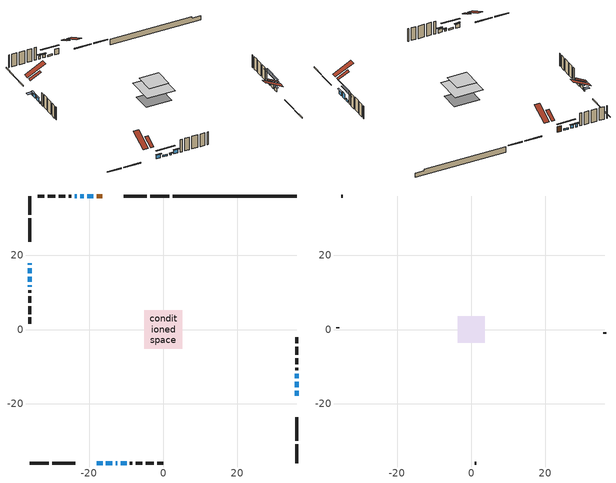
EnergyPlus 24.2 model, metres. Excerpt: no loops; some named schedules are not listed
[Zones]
conditioned space
 floor adiabatic (AdiabaticFloorConstruction): -5.15,-5.15 -5.15,5.15 5.15,5.15 5.15,-5.15 z3.27
 floor foundation (Slab1 construction): -4.8,-3.58 -4.8,3.58 4.8,3.58 4.8,-3.58 z-1.3
 wall outside (RimJoist1 construction): 1.62,36.08 -3.47,36.08 / -36.08,-36.08 -30.99,-36.08 / -36.08,36.08 -36.08,30.99 / 36.08,-36.08 36.08,-30.99 z0.83:1.13
 wall outside (RimJoist2 construction): -4.4,36.08 -10.68,36.08 / -30.06,-36.08 -23.78,-36.08 / -36.08,30.06 -36.08,23.78 / 36.08,-30.06 36.08,-23.78 z0.83:1.13
 wall outside (AdiabaticWallConstruction 1): -16.52,36.08 -17.95,36.08 z0.83:2.86
 wall outside (AdiabaticWallConstruction): 36.08,-17.94 36.08,-16.57 / -36.08,16.61 -36.08,15.23 / -36.08,14.31 -36.08,12.93 / -21.49,36.08 -22.4,36.08 / -23.33,36.08 -23.94,36.08 z0.83:2.05; -17.94,-36.08 -16.42,-36.08 / -11.45,-36.08 -9.92,-36.08 z0.83:2.2; -36.08,17.94 -36.08,17.53 / -18.88,36.08 -20.56,36.08 / -15.49,-36.08 -13.81,-36.08 z0.83:1.44; -36.08,12.01 -36.08,11.49 / -12.89,-36.08 -12.37,-36.08 z0.83:1.34; 36.08,-15.64 36.08,-14.12 z0.83:2.86; 36.08,-13.19 36.08,-11.97 z0.83:1.75
 wall outside (Wall1 construction): -24.87,36.08 -25.53,36.08 / -8.99,-36.08 -8.33,-36.08 / -36.08,10.57 -36.08,9.91 / 36.08,-11.04 36.08,-10.38 z0.83:5.71
 wall outside (Wall2 construction): -26.46,36.08 -28.2,36.08 / -7.4,-36.08 -5.67,-36.08 / -36.08,8.98 -36.08,7.24 / 36.08,-9.45 36.08,-7.71 z0.83:5.71
 wall outside (Wall3 construction): -29.12,36.08 -31.26,36.08 / -4.74,-36.08 -2.61,-36.08 / -36.08,6.31 -36.08,4.18 / 36.08,-6.78 36.08,-4.65 z0.83:5.71
 wall outside (Wall4 construction): -32.18,36.08 -33.86,36.08 / -1.68,-36.08 0,-36.08 / -36.08,3.25 -36.08,1.58 / 36.08,-3.72 36.08,-2.05 z0.83:5.71
 wall foundation (FoundationWall1 construction): 2.55,36.08,-1.3 2.55,36.08,0.83 32.73,36.08,0.83 32.73,36.08,0.22 36.08,36.08,0.22 36.08,36.08,-1.3
 window (WindowConstruction): 36.08,-17.94 36.08,-16.57 z0.83:2.05
 window (WindowConstruction 7): -17.94,-36.08 -16.42,-36.08 z0.83:2.2
 window (WindowConstruction 8): -36.08,17.94 -36.08,17.54 z0.83:1.44
 window (WindowConstruction 9): -36.08,16.61 -36.08,15.24 z0.83:2.05
 window (WindowConstruction 12): -18.88,36.08 -20.56,36.08 z0.83:1.44
 window (WindowConstruction 13): -15.49,-36.08 -13.81,-36.08 z0.83:1.44
 window (WindowConstruction 1): -36.08,14.31 -36.08,12.93 z0.83:2.05
 window (WindowConstruction 10): -36.08,12.01 -36.08,11.5 z0.83:1.34
 window (WindowConstruction 11): -12.88,-36.08 -12.37,-36.08 z0.83:1.34
 window (WindowConstruction 2): 36.08,-15.64 36.08,-14.12 z0.83:2.86
 window (WindowConstruction 3): 36.08,-13.19 36.08,-11.97 z0.83:1.74
 window (WindowConstruction 4): -21.49,36.08 -22.4,36.08 z0.83:2.05
 window (WindowConstruction 5): -23.33,36.08 -23.94,36.08 z0.83:2.05
 window (WindowConstruction 6): -11.44,-36.08 -9.92,-36.08 z0.83:2.2
 door (Door): -16.52,36.08 -17.95,36.08 z0.83:2.86
 ceiling adiabatic (AdiabaticFloorConstruction): 5.15,-5.15 5.15,5.15 -5.15,5.15 -5.15,-5.15 z3.27
 roof outside (Roof2 construction): -15.59,36.08,5.71 -15.59,32,7.75 -14.45,32,7.75 -14.45,36.08,5.71; -18.87,-36.08,5.71 -18.87,-32,7.75 -20.01,-32,7.75 -20.01,-36.08,5.71; -36.08,18.87,5.71 -32,18.87,7.75 -32,20.01,7.75 -36.08,20.01,5.71; 36.08,-18.87,5.71 32,-18.87,7.75 32,-20.01,7.75 36.08,-20.01,5.71
attic - vented
 floor to conditioned space (Floor1 construction Reversed): -3.61,-3.61 -3.61,3.61 3.61,3.61 3.61,-3.61 z5.71
 wall outside (Wall5 construction): -34.79,36.08 -35.15,36.08 / 0.92,-36.08 1.29,-36.08 / -36.08,0.65 -36.08,0.29 / 36.08,-1.12 36.08,-0.76 z0.83:5.71
 roof outside (Roof1 construction): -13.52,36.08,5.71 -13.52,29.26,9.12 -11.61,29.26,9.12 -11.61,36.08,5.71; -20.94,-36.08,5.71 -20.94,-29.26,9.12 -22.85,-29.26,9.12 -22.85,-36.08,5.71; -36.08,20.94,5.71 -29.26,20.94,9.12 -29.26,22.85,9.12 -36.08,22.85,5.71; 36.08,-20.94,5.71 29.26,-20.94,9.12 29.26,-22.85,9.12 36.08,-22.85,5.71
shading: 36.08,-15.96 36.08,-18.55 36.48,-18.55 36.48,-15.96 z2.66; -16.12,-36.08 -18.24,-36.08 -18.24,-36.48 -16.12,-36.48 z2.5; -36.08,17.24 -36.08,18.24 -37.91,18.24 -37.91,17.24 z1.74; -36.08,14.63 -36.08,17.22 -36.49,17.22 -36.49,14.63 z2.66; -23.18,36.08 -16.26,36.08 -16.26,36.48 -23.18,36.48 z4.06; -11.19,-36.08 -18.11,-36.08 -18.11,-36.48 -11.19,-36.48 z4.06; -36.08,12.33 -36.08,14.92 -36.38,14.92 -36.38,12.33 z2.66; -36.08,11.2 -36.08,12.3 -36.48,12.3 -36.48,11.2 z1.64; -12.07,-36.08 -13.18,-36.08 -13.18,-36.48 -12.07,-36.48 z1.64; 36.08,-11.07 36.08,-18.69 36.38,-18.69 36.38,-11.07 z5.91; 36.08,-8.92 36.08,-16.24 36.38,-16.24 36.38,-8.92 z4.8; -22.7,36.08 -21.19,36.08 -21.19,36.48 -22.7,36.48 z2.35; -24.24,36.08 -23.03,36.08 -23.03,36.48 -24.24,36.48 z2.35; -9.62,-36.08 -11.74,-36.08 -11.74,-36.48 -9.62,-36.48 z2.5
[Building]
Building 1: Terrain=Suburbs
[Site:Location]
Erieau AUT_ON: Latitude {deg}=42.25; Longitude {deg}=-81.9; Time Zone {hr}=-5; Elevation {m}=178; Keep Site Location Information=Yes
[Site:GroundTemperature:Shallow]
5.2292, 3.30147, 3.1471, 4.0619, 7.73432, 11.3896, 14.5586, 16.5661, 16.7366, 15.1039, 12.0157, 8.47254
[Site:WaterMainsTemperature]
Calculation Method=Schedule; Temperature Schedule=mains temperature schedule
[Material] Roughness=Rough; Thermal Absorptance=0.9
Name | Thickness {m} | Conductivity {W/m-K} | Density {kg/m3} | Specific Heat {J/kg-K} | Solar Absorptance | Visible Absorptance
asphalt or fiberglass shingles | 0.00635 | 0.162714 | 1121.4 | 1465.45 | 0.4 | 0.4
ceiling loosefill ins | 0.169333 | 0.0480833 | 16.02 | 1046.75 | 0.7 | 0.7
ceiling stud and cavity | 0.1397 | 1.27956 | 65.682 | 1177.47 | 0.7 | 0.7
concrete 4.0 in. | 0.1016 | 1.803125 | 2242.8 | 837.4 | 0.7 | 0.7
concrete 8.0 in. | 0.2032 | 1.803125 | 2242.8 | 837.4 | 0.7 | 0.7
door material | 0.04445 | 0.188738 | 512.64 | 1214.23 | 0.7 | 0.7
floor covering | 0.0127 | 0.0433444 | 54.468 | 1339.84 | 0.6 | 0.6
floor rigid ins; wall rigid ins | 0.512978 | 0.029427 | 32.04 | 1214.23 | 0.7 | 0.7
floor stud and cavity | 0.1397 | 1.75129 | 37.0049 | 1207.88 | 0.7 | 0.7
furniture material conditioned space 1 | 0.1524 | 0.115458 | 640.8 | 1214.23 | 0.6 | 0.6
gypsum board | 0.0127 | 0.160291 | 801 | 837.4 | 0.6 | 0.6
osb sheathing 0.5 in. | 0.0127 | 0.115458 | 512.64 | 1214.23 | 0.7 | 0.7
osb sheathing 0.75 in. | 0.01905 | 0.115458 | 512.64 | 1214.23 | 0.7 | 0.7
rim joist stud and cavity | 0.0508 | 0.177588 | 50.32683 | 1063.81 | 0.6 | 0.6
rim joist stud and cavity 1 | 0.0508 | 0.648972 | 50.32683 | 1063.81 | 0.6 | 0.6
roof stud and cavity | 0.2032 | 0.118832 | 78.34581 | 1123.46 | 0.7 | 0.7
wall stud and cavity | 0.1397 | 0.0839559 | 139.0536 | 1170.24 | 0.7 | 0.7
wall stud and cavity 1 | 0.1397 | 1.18432 | 139.0536 | 1170.24 | 0.7 | 0.7
wall stud and cavity 2 | 0.1397 | 0.113179 | 139.0536 | 1170.24 | 0.7 | 0.7
wall stud and cavity 3 | 0.1397 | 0.0756323 | 139.0536 | 1170.24 | 0.7 | 0.7
wall stud and cavity 4 | 0.0889 | 6.1454 | 50.32683 | 1063.81 | 0.6 | 0.6
wall stud and cavity 5 | 0.0889 | 0.380278 | 52.3479 | 1209.89 | 0.7 | 0.7
wall stud and cavity 6 | 0.0889 | 0.391764 | 83.0341 | 1211.67 | 0.7 | 0.7
wood siding | 0.0254 | 0.102417 | 544.68 | 1172.36 | 0.91 | 0.91
wood siding 1 | 0.00254 | 0.102417 | 544.68 | 1172.36 | 0.91 | 0.91
wood siding 2; wood siding 3; wood siding 4 | 0.0254 | 0.102417 | 544.68 | 1172.36 | 0.7 | 0.7
[WindowMaterial:SimpleGlazingSystem]
Name | U-Factor {W/m2-K} | Solar Heat Gain Coefficient
WindowMaterial | 2.1372 | 0.63
WindowMaterial 1 | 2.89067 | 0.69
WindowMaterial 10 | 2.32571 | 0.56
WindowMaterial 2 | 2.93609 | 0.65
WindowMaterial 3 | 2.194547 | 0.61
WindowMaterial 4 | 6.70685 | 0.75
WindowMaterial 5 | 2.90486 | 0.68
WindowMaterial 6 | 6.54844 | 0.8
WindowMaterial 7 | 4.95008 | 0.61
WindowMaterial 8 | 5.7768 | 0.76
WindowMaterial 9 | 6.92943 | 0.69
[Construction]
AdiabaticFloorConstruction: floor stud and cavity, floor rigid ins, osb sheathing 0.75 in., floor covering
AdiabaticWallConstruction: wood siding 3, wall rigid ins, wall stud and cavity 5, gypsum board
AdiabaticWallConstruction 1: wood siding 4, wall rigid ins, wall stud and cavity 5, gypsum board
Door: door material
Floor1 construction Reversed: gypsum board, ceiling stud and cavity, ceiling loosefill ins
FoundationWall1 construction: concrete 8.0 in.
furniture construction conditioned space 1: furniture material conditioned space 1
PartitionWallConstruction: gypsum board, wall stud and cavity 6, gypsum board
RimJoist1 construction: wood siding 2, rim joist stud and cavity
RimJoist2 construction: wood siding 2, rim joist stud and cavity 1
Roof1 construction: asphalt or fiberglass shingles
Roof2 construction: asphalt or fiberglass shingles, osb sheathing 0.75 in., roof stud and cavity, gypsum board
Slab1 construction: concrete 4.0 in.
Wall1 construction: wood siding, osb sheathing 0.5 in., wall stud and cavity, gypsum board
Wall2 construction: wood siding, osb sheathing 0.5 in., wall stud and cavity 1, gypsum board
Wall3 construction: wood siding, osb sheathing 0.5 in., wall stud and cavity 2, gypsum board
Wall4 construction: wood siding, osb sheathing 0.5 in., wall stud and cavity 3, gypsum board
Wall5 construction: wood siding 1, wall stud and cavity 4
WindowConstruction; WindowConstruction 1: WindowMaterial
WindowConstruction 10; WindowConstruction 11: WindowMaterial 9
WindowConstruction 12; WindowConstruction 13: WindowMaterial 10
WindowConstruction 2: WindowMaterial 1
WindowConstruction 3: WindowMaterial 2
WindowConstruction 4: WindowMaterial 3
WindowConstruction 5: WindowMaterial 4
WindowConstruction 6: WindowMaterial 5
WindowConstruction 7: WindowMaterial 6
WindowConstruction 8: WindowMaterial 7
WindowConstruction 9: WindowMaterial 8
[Zone] Multiplier=1; Part of Total Floor Area=Yes
Name | Volume {m3}
attic - vented | 27.9734
conditioned space | 428
[Space]
Name | Zone | Volume {m3}
attic - vented 1 | attic - vented | 27.9734
conditioned space 1 | conditioned space | 428
[ZoneInfiltration:EffectiveLeakageArea]
infil attic - vented 1: Zone or Space=attic - vented 1; Schedule=Always On Discrete; Effective Air Leakage Area {cm2}=2497.44; Stack Coefficient=0.000576312; Wind Coefficient=1.62199e-05
[ZoneMixing]
whole house fan mix: Zone or Space=attic - vented; Schedule=Always On Continuous; Design Flow Rate Calculation Method=Flow/Zone; Design Flow Rate {m3/s}=0; Source Zone or Space=conditioned space
[SurfaceProperty:ExposedFoundationPerimeter]
Slab1: Exposed Perimeter Calculation Method=TotalExposedPerimeter; Total Exposed Perimeter {m}=33.529
[InternalMass] Zone or ZoneList=conditioned space; Space or SpaceList=conditioned space 1
Name | Construction | Surface Area {m2}
furniture mass conditioned space 1 | furniture construction conditioned space 1 | 69.8802
partition wall mass | PartitionWallConstruction | 174.7
[Lights]
interior lighting: Zone or ZoneList or Space or SpaceList=conditioned space 1; Schedule=interior lighting schedule; Design Level Calculation Method=LightingLevel; Lighting Level {W}=343.2; Return Air Fraction=0; Fraction Radiant=0.6; Fraction Visible=0.2; Fraction Replaceable=1
[People]
occupants: Zone or ZoneList or Space or SpaceList=conditioned space 1; Number of People Schedule=occupants schedule; Number of People Calculation Method=People; Number of People=3; Fraction Radiant=0.314171; Sensible Heat Fraction=0.56303; Activity Level Schedule=occupants activity schedule; Carbon Dioxide Generation Rate {m3/s-W}=0; Enable ASHRAE 55 Comfort Warnings=No; Mean Radiant Temperature Calculation Type=EnclosureAveraged
[ElectricEquipment] Zone or ZoneList or Space or SpaceList=conditioned space 1; Design Level Calculation Method=EquipmentLevel
Name | Schedule | Design Level {W} | Fraction Latent | Fraction Radiant | Fraction Lost
clothes dryer | clothes dryer schedule | 140.772 | 0.015 | 0.081 | 0.85
clothes washer | clothes washer schedule | 32.1985 | 0.03 | 0.162 | 0.7
cooking range | cooking range schedule | 215.147 | 0.08 | 0.432 | 0.2
dishwasher | dishwasher schedule | 66.8632 | 0.3 | 0.18 | 0.4
fridge | fridge schedule | 72.9452 | 0 | 0.6 | 0
mech vent bath fan 0 | mech vent bath fan 0 schedule | 50.2 | 0 | 0 | 1
mech vent house fan | mech vent house fan schedule | 0 | 0 | 0 | 1
mech vent house fan cfis | mech vent house fan cfis schedule | 0 | 0 | 0 | 0
mech vent range fan 0 | mech vent range fan 0 schedule | 57 | 0 | 0 | 1
misc plug loads | misc plug loads schedule | 494.7 | 0.045 | 0.513 | 0.1
whole house fan | Always On Discrete | 0 | 0 | 0 | 1
[OtherEquipment] Zone or ZoneList or Space or SpaceList=conditioned space 1; Design Level Calculation Method=EquipmentLevel
Name | Fuel Type | Schedule | Design Level {W} | Fraction Latent | Fraction Radiant | Fraction Lost
clothes dryer 1 | Electricity | clothes dryer schedule | 0 | 0.015 | 0.081 | 0.85
cooking range 1 | Electricity | cooking range schedule | 0 | 0.08 | 0.432 | 0.2
general water use latent | None | general water use schedule | 62.594 | 1 | 0 | 0
general water use sensible | None | general water use schedule | -61.6891 | 0 | 0.6 | 0
mech vent house fan latent load | None | Always On Discrete | 0 | 1 | 0 | 0
mech vent house fan sensible load | None | Always On Discrete | 0 | 0 | 0 | 0
water heater energy adjustment1 | NaturalGas | Always On Discrete | 0.01 | 0 | 0 | 1
[ZoneInfiltration:DesignFlowRate] Zone or ZoneList or Space or SpaceList=conditioned space 1; Schedule=Always On Discrete; Design Flow Rate Calculation Method=Flow/Zone; Design Flow Rate {m3/s}=0
infil flow; natural vent flow; whole house fan flow
[Foundation:Kiva]
Foundation Kiva 1: Initial Indoor Air Temperature {C}=18; Wall Height Above Grade {m}=0.830001; Wall Depth Below Slab {m}=0.2032
[Foundation:Kiva:Settings]
Soil Conductivity {W/m-K}=0.849921; Soil Density {kg/m3}=1842.3; Soil Specific Heat {J/kg-K}=418.7; Ground Solar Absorptivity=0.9; Ground Thermal Absorptivity=0.9; Ground Surface Roughness {m}=0.03; Far-Field Width {m}=40; Deep-Ground Boundary Condition=ZeroFlux; Deep-Ground Depth {m}=40; Minimum Cell Dimension {m}=0.2; Maximum Cell Growth Coefficient=3; Simulation Timestep=Timestep
[Exterior:Lights]
exterior lighting: Schedule=exterior lighting schedule; Design Level {W}=75.6
[Schedule:Constant]
Name | Hourly Value
Always On Continuous; mech vent house fan schedule; mech vent house fan cfis schedule; Always On Discrete | 1
occupants activity schedule | 117.228
fridge schedule | 0
[Schedule:Week:Daily]
interior lighting schedule Week Rule - Jan1-Jan27: interior lighting schedule day, interior lighting schedule day, interior lighting schedule day, interior lighting schedule day, interior lighting schedule day, interior lighting schedule day, interior lighting schedule day, interior lighting schedule default day, interior lighting schedule default day, interior lighting schedule default day, interior lighting schedule default day, interior lighting schedule default day
interior lighting schedule Week Rule - Jan28-Feb3: interior lighting schedule day, interior lighting schedule day, interior lighting schedule day, interior lighting schedule day, interior lighting schedule day 1, interior lighting schedule day 1, interior lighting schedule day 1, interior lighting schedule default day, interior lighting schedule default day, interior lighting schedule default day, interior lighting schedule default day, interior lighting schedule default day
interior lighting schedule Week Rule - Feb4-Feb24: interior lighting schedule day 1, interior lighting schedule day 1, interior lighting schedule day 1, interior lighting schedule day 1, interior lighting schedule day 1, interior lighting schedule day 1, interior lighting schedule day 1, interior lighting schedule default day, interior lighting schedule default day, interior lighting schedule default day, interior lighting schedule default day, interior lighting schedule default day
interior lighting schedule Week Rule - Feb25-Mar3: interior lighting schedule day 1, interior lighting schedule day 1, interior lighting schedule day 1, interior lighting schedule day 1, interior lighting schedule day 2, interior lighting schedule day 2, interior lighting schedule day 2, interior lighting schedule default day, interior lighting schedule default day, interior lighting schedule default day, interior lighting schedule default day, interior lighting schedule default day
interior lighting schedule Week Rule - Mar4-Mar31: interior lighting schedule day 2, interior lighting schedule day 2, interior lighting schedule day 2, interior lighting schedule day 2, interior lighting schedule day 2, interior lighting schedule day 2, interior lighting schedule day 2, interior lighting schedule default day, interior lighting schedule default day, interior lighting schedule default day, interior lighting schedule default day, interior lighting schedule default day
interior lighting schedule Week Rule - Apr1-Apr28: interior lighting schedule day 3, interior lighting schedule day 3, interior lighting schedule day 3, interior lighting schedule day 3, interior lighting schedule day 3, interior lighting schedule day 3, interior lighting schedule day 3, interior lighting schedule default day, interior lighting schedule default day, interior lighting schedule default day, interior lighting schedule default day, interior lighting schedule default day
interior lighting schedule Week Rule - Apr29-May5: interior lighting schedule day 3, interior lighting schedule day 3, interior lighting schedule day 4, interior lighting schedule day 4, interior lighting schedule day 4, interior lighting schedule day 4, interior lighting schedule day 4, interior lighting schedule default day, interior lighting schedule default day, interior lighting schedule default day, interior lighting schedule default day, interior lighting schedule default day
interior lighting schedule Week Rule - May6-May26: interior lighting schedule day 4, interior lighting schedule day 4, interior lighting schedule day 4, interior lighting schedule day 4, interior lighting schedule day 4, interior lighting schedule day 4, interior lighting schedule day 4, interior lighting schedule default day, interior lighting schedule default day, interior lighting schedule default day, interior lighting schedule default day, interior lighting schedule default day
interior lighting schedule Week Rule - May27-Jun2: interior lighting schedule day 4, interior lighting schedule day 4, interior lighting schedule day 4, interior lighting schedule day 4, interior lighting schedule day 4, interior lighting schedule day 5, interior lighting schedule day 5, interior lighting schedule default day, interior lighting schedule default day, interior lighting schedule default day, interior lighting schedule default day, interior lighting schedule default day
interior lighting schedule Week Rule - Jun3-Jun30: interior lighting schedule day 5, interior lighting schedule day 5, interior lighting schedule day 5, interior lighting schedule day 5, interior lighting schedule day 5, interior lighting schedule day 5, interior lighting schedule day 5, interior lighting schedule default day, interior lighting schedule default day, interior lighting schedule default day, interior lighting schedule default day, interior lighting schedule default day
interior lighting schedule Week Rule - Jul1-Jul28: interior lighting schedule day 6, interior lighting schedule day 6, interior lighting schedule day 6, interior lighting schedule day 6, interior lighting schedule day 6, interior lighting schedule day 6, interior lighting schedule day 6, interior lighting schedule default day, interior lighting schedule default day, interior lighting schedule default day, interior lighting schedule default day, interior lighting schedule default day
interior lighting schedule Week Rule - Jul29-Aug4: interior lighting schedule day 6, interior lighting schedule day 6, interior lighting schedule day 6, interior lighting schedule day 7, interior lighting schedule day 7, interior lighting schedule day 7, interior lighting schedule day 7, interior lighting schedule default day, interior lighting schedule default day, interior lighting schedule default day, interior lighting schedule default day, interior lighting schedule default day
interior lighting schedule Week Rule - Aug5-Aug25: interior lighting schedule day 7, interior lighting schedule day 7, interior lighting schedule day 7, interior lighting schedule day 7, interior lighting schedule day 7, interior lighting schedule day 7, interior lighting schedule day 7, interior lighting schedule default day, interior lighting schedule default day, interior lighting schedule default day, interior lighting schedule default day, interior lighting schedule default day
interior lighting schedule Week Rule - Aug26-Sep1: interior lighting schedule day 7, interior lighting schedule day 7, interior lighting schedule day 7, interior lighting schedule day 7, interior lighting schedule day 7, interior lighting schedule day 7, interior lighting schedule day 8, interior lighting schedule default day, interior lighting schedule default day, interior lighting schedule default day, interior lighting schedule default day, interior lighting schedule default day
interior lighting schedule Week Rule - Sep2-Sep29: interior lighting schedule day 8, interior lighting schedule day 8, interior lighting schedule day 8, interior lighting schedule day 8, interior lighting schedule day 8, interior lighting schedule day 8, interior lighting schedule day 8, interior lighting schedule default day, interior lighting schedule default day, interior lighting schedule default day, interior lighting schedule default day, interior lighting schedule default day
interior lighting schedule Week Rule - Sep30-Oct6: interior lighting schedule day 8, interior lighting schedule day 9, interior lighting schedule day 9, interior lighting schedule day 9, interior lighting schedule day 9, interior lighting schedule day 9, interior lighting schedule day 9, interior lighting schedule default day, interior lighting schedule default day, interior lighting schedule default day, interior lighting schedule default day, interior lighting schedule default day
interior lighting schedule Week Rule - Oct7-Oct27: interior lighting schedule day 9, interior lighting schedule day 9, interior lighting schedule day 9, interior lighting schedule day 9, interior lighting schedule day 9, interior lighting schedule day 9, interior lighting schedule day 9, interior lighting schedule default day, interior lighting schedule default day, interior lighting schedule default day, interior lighting schedule default day, interior lighting schedule default day
interior lighting schedule Week Rule - Oct28-Nov3: interior lighting schedule day 9, interior lighting schedule day 9, interior lighting schedule day 9, interior lighting schedule day 9, interior lighting schedule day 10, interior lighting schedule day 10, interior lighting schedule day 10, interior lighting schedule default day, interior lighting schedule default day, interior lighting schedule default day, interior lighting schedule default day, interior lighting schedule default day
interior lighting schedule Week Rule - Nov4-Nov24: interior lighting schedule day 10, interior lighting schedule day 10, interior lighting schedule day 10, interior lighting schedule day 10, interior lighting schedule day 10, interior lighting schedule day 10, interior lighting schedule day 10, interior lighting schedule default day, interior lighting schedule default day, interior lighting schedule default day, interior lighting schedule default day, interior lighting schedule default day
interior lighting schedule Week Rule - Nov25-Dec1: interior lighting schedule day 10, interior lighting schedule day 10, interior lighting schedule day 10, interior lighting schedule day 10, interior lighting schedule day 10, interior lighting schedule day 10, interior lighting schedule day 11, interior lighting schedule default day, interior lighting schedule default day, interior lighting schedule default day, interior lighting schedule default day, interior lighting schedule default day
interior lighting schedule Week Rule - Dec2-Dec31: interior lighting schedule day 11, interior lighting schedule day 11, interior lighting schedule day 11, interior lighting schedule day 11, interior lighting schedule day 11, interior lighting schedule day 11, interior lighting schedule day 11, interior lighting schedule default day, interior lighting schedule default day, interior lighting schedule default day, interior lighting schedule default day, interior lighting schedule default day
occupants schedule Week Rule - Jan1-Dec31: occupants schedule day, occupants schedule day, occupants schedule day, occupants schedule day, occupants schedule day, occupants schedule day, occupants schedule day, occupants schedule default day, occupants schedule default day, occupants schedule default day, occupants schedule default day, occupants schedule default day
clothes dryer schedule Week Rule - Jan1-Dec31: clothes dryer schedule day, clothes dryer schedule day, clothes dryer schedule day, clothes dryer schedule day, clothes dryer schedule day, clothes dryer schedule day, clothes dryer schedule day, clothes dryer schedule default day, clothes dryer schedule default day, clothes dryer schedule default day, clothes dryer schedule default day, clothes dryer schedule default day
clothes washer schedule Week Rule - Jan1-Dec31: clothes washer schedule day, clothes washer schedule day, clothes washer schedule day, clothes washer schedule day, clothes washer schedule day, clothes washer schedule day, clothes washer schedule day, clothes washer schedule default day, clothes washer schedule default day, clothes washer schedule default day, clothes washer schedule default day, clothes washer schedule default day
cooking range schedule Week Rule - Jan1-Dec31: cooking range schedule day, cooking range schedule day, cooking range schedule day, cooking range schedule day, cooking range schedule day, cooking range schedule day, cooking range schedule day, cooking range schedule default day, cooking range schedule default day, cooking range schedule default day, cooking range schedule default day, cooking range schedule default day
dishwasher schedule Week Rule - Jan1-Dec31: dishwasher schedule day, dishwasher schedule day, dishwasher schedule day, dishwasher schedule day, dishwasher schedule day, dishwasher schedule day, dishwasher schedule day, dishwasher schedule default day, dishwasher schedule default day, dishwasher schedule default day, dishwasher schedule default day, dishwasher schedule default day
mech vent bath fan 0 schedule Week Rule - Jan1-Dec31: mech vent bath fan 0 schedule day, mech vent bath fan 0 schedule day, mech vent bath fan 0 schedule day, mech vent bath fan 0 schedule day, mech vent bath fan 0 schedule day, mech vent bath fan 0 schedule day, mech vent bath fan 0 schedule day, mech vent bath fan 0 schedule default day, mech vent bath fan 0 schedule default day, mech vent bath fan 0 schedule default day, mech vent bath fan 0 schedule default day, mech vent bath fan 0 schedule default day
mech vent range fan 0 schedule Week Rule - Jan1-Dec31: mech vent range fan 0 schedule day, mech vent range fan 0 schedule day, mech vent range fan 0 schedule day, mech vent range fan 0 schedule day, mech vent range fan 0 schedule day, mech vent range fan 0 schedule day, mech vent range fan 0 schedule day, mech vent range fan 0 schedule default day, mech vent range fan 0 schedule default day, mech vent range fan 0 schedule default day, mech vent range fan 0 schedule default day, mech vent range fan 0 schedule default day
misc plug loads schedule Week Rule - Jan1-Dec31: misc plug loads schedule day, misc plug loads schedule day, misc plug loads schedule day, misc plug loads schedule day, misc plug loads schedule day, misc plug loads schedule day, misc plug loads schedule day, misc plug loads schedule default day, misc plug loads schedule default day, misc plug loads schedule default day, misc plug loads schedule default day, misc plug loads schedule default day
general water use schedule Week Rule - Jan1-Dec31: general water use schedule day, general water use schedule day, general water use schedule day, general water use schedule day, general water use schedule day, general water use schedule day, general water use schedule day, general water use schedule default day, general water use schedule default day, general water use schedule default day, general water use schedule default day, general water use schedule default day
exterior lighting schedule Week Rule - Jan1-Jan27: exterior lighting schedule day, exterior lighting schedule day, exterior lighting schedule day, exterior lighting schedule day, exterior lighting schedule day, exterior lighting schedule day, exterior lighting schedule day, exterior lighting schedule default day, exterior lighting schedule default day, exterior lighting schedule default day, exterior lighting schedule default day, exterior lighting schedule default day
exterior lighting schedule Week Rule - Jan28-Feb3: exterior lighting schedule day, exterior lighting schedule day, exterior lighting schedule day, exterior lighting schedule day, exterior lighting schedule day 1, exterior lighting schedule day 1, exterior lighting schedule day 1, exterior lighting schedule default day, exterior lighting schedule default day, exterior lighting schedule default day, exterior lighting schedule default day, exterior lighting schedule default day
exterior lighting schedule Week Rule - Feb4-Feb24: exterior lighting schedule day 1, exterior lighting schedule day 1, exterior lighting schedule day 1, exterior lighting schedule day 1, exterior lighting schedule day 1, exterior lighting schedule day 1, exterior lighting schedule day 1, exterior lighting schedule default day, exterior lighting schedule default day, exterior lighting schedule default day, exterior lighting schedule default day, exterior lighting schedule default day
exterior lighting schedule Week Rule - Feb25-Mar3: exterior lighting schedule day 1, exterior lighting schedule day 1, exterior lighting schedule day 1, exterior lighting schedule day 1, exterior lighting schedule day 2, exterior lighting schedule day 2, exterior lighting schedule day 2, exterior lighting schedule default day, exterior lighting schedule default day, exterior lighting schedule default day, exterior lighting schedule default day, exterior lighting schedule default day
exterior lighting schedule Week Rule - Mar4-Mar31: exterior lighting schedule day 2, exterior lighting schedule day 2, exterior lighting schedule day 2, exterior lighting schedule day 2, exterior lighting schedule day 2, exterior lighting schedule day 2, exterior lighting schedule day 2, exterior lighting schedule default day, exterior lighting schedule default day, exterior lighting schedule default day, exterior lighting schedule default day, exterior lighting schedule default day
exterior lighting schedule Week Rule - Apr1-Apr28: exterior lighting schedule day 3, exterior lighting schedule day 3, exterior lighting schedule day 3, exterior lighting schedule day 3, exterior lighting schedule day 3, exterior lighting schedule day 3, exterior lighting schedule day 3, exterior lighting schedule default day, exterior lighting schedule default day, exterior lighting schedule default day, exterior lighting schedule default day, exterior lighting schedule default day
exterior lighting schedule Week Rule - Apr29-May5: exterior lighting schedule day 3, exterior lighting schedule day 3, exterior lighting schedule day 4, exterior lighting schedule day 4, exterior lighting schedule day 4, exterior lighting schedule day 4, exterior lighting schedule day 4, exterior lighting schedule default day, exterior lighting schedule default day, exterior lighting schedule default day, exterior lighting schedule default day, exterior lighting schedule default day
exterior lighting schedule Week Rule - May6-May26: exterior lighting schedule day 4, exterior lighting schedule day 4, exterior lighting schedule day 4, exterior lighting schedule day 4, exterior lighting schedule day 4, exterior lighting schedule day 4, exterior lighting schedule day 4, exterior lighting schedule default day, exterior lighting schedule default day, exterior lighting schedule default day, exterior lighting schedule default day, exterior lighting schedule default day
exterior lighting schedule Week Rule - May27-Jun2: exterior lighting schedule day 4, exterior lighting schedule day 4, exterior lighting schedule day 4, exterior lighting schedule day 4, exterior lighting schedule day 4, exterior lighting schedule day 5, exterior lighting schedule day 5, exterior lighting schedule default day, exterior lighting schedule default day, exterior lighting schedule default day, exterior lighting schedule default day, exterior lighting schedule default day
exterior lighting schedule Week Rule - Jun3-Jun30: exterior lighting schedule day 5, exterior lighting schedule day 5, exterior lighting schedule day 5, exterior lighting schedule day 5, exterior lighting schedule day 5, exterior lighting schedule day 5, exterior lighting schedule day 5, exterior lighting schedule default day, exterior lighting schedule default day, exterior lighting schedule default day, exterior lighting schedule default day, exterior lighting schedule default day
exterior lighting schedule Week Rule - Jul1-Jul28: exterior lighting schedule day 6, exterior lighting schedule day 6, exterior lighting schedule day 6, exterior lighting schedule day 6, exterior lighting schedule day 6, exterior lighting schedule day 6, exterior lighting schedule day 6, exterior lighting schedule default day, exterior lighting schedule default day, exterior lighting schedule default day, exterior lighting schedule default day, exterior lighting schedule default day
exterior lighting schedule Week Rule - Jul29-Aug4: exterior lighting schedule day 6, exterior lighting schedule day 6, exterior lighting schedule day 6, exterior lighting schedule day 7, exterior lighting schedule day 7, exterior lighting schedule day 7, exterior lighting schedule day 7, exterior lighting schedule default day, exterior lighting schedule default day, exterior lighting schedule default day, exterior lighting schedule default day, exterior lighting schedule default day
exterior lighting schedule Week Rule - Aug5-Aug25: exterior lighting schedule day 7, exterior lighting schedule day 7, exterior lighting schedule day 7, exterior lighting schedule day 7, exterior lighting schedule day 7, exterior lighting schedule day 7, exterior lighting schedule day 7, exterior lighting schedule default day, exterior lighting schedule default day, exterior lighting schedule default day, exterior lighting schedule default day, exterior lighting schedule default day
exterior lighting schedule Week Rule - Aug26-Sep1: exterior lighting schedule day 7, exterior lighting schedule day 7, exterior lighting schedule day 7, exterior lighting schedule day 7, exterior lighting schedule day 7, exterior lighting schedule day 7, exterior lighting schedule day 8, exterior lighting schedule default day, exterior lighting schedule default day, exterior lighting schedule default day, exterior lighting schedule default day, exterior lighting schedule default day
[Schedule:Year]
interior lighting schedule: interior lighting schedule Week Rule - Jan1-Jan27, 1, 1, 1, 27, interior lighting schedule Week Rule - Jan28-Feb3, 1, 28, 2, 3, interior lighting schedule Week Rule - Feb4-Feb24, 2, 4, 2, 24, interior lighting schedule Week Rule - Feb25-Mar3, 2, 25, 3, 3, interior lighting schedule Week Rule - Mar4-Mar31, 3, 4, 3, 31, interior lighting schedule Week Rule - Apr1-Apr28, 4, 1, 4, 28, interior lighting schedule Week Rule - Apr29-May5, 4, 29, 5, 5, interior lighting schedule Week Rule - May6-May26, 5, 6, 5, 26, interior lighting schedule Week Rule - May27-Jun2, 5, 27, 6, 2, interior lighting schedule Week Rule - Jun3-Jun30, 6, 3, 6, 30, interior lighting schedule Week Rule - Jul1-Jul28, 7, 1, 7, 28, interior lighting schedule Week Rule - Jul29-Aug4, 7, 29, 8, 4, interior lighting schedule Week Rule - Aug5-Aug25, 8, 5, 8, 25, interior lighting schedule Week Rule - Aug26-Sep1, 8, 26, 9, 1, interior lighting schedule Week Rule - Sep2-Sep29, 9, 2, 9, 29, interior lighting schedule Week Rule - Sep30-Oct6, 9, 30, 10, 6, interior lighting schedule Week Rule - Oct7-Oct27, 10, 7, 10, 27, interior lighting schedule Week Rule - Oct28-Nov3, 10, 28, 11, 3, interior lighting schedule Week Rule - Nov4-Nov24, 11, 4, 11, 24, interior lighting schedule Week Rule - Nov25-Dec1, 11, 25, 12, 1, interior lighting schedule Week Rule - Dec2-Dec31, 12, 2, 12, 31
occupants schedule: occupants schedule Week Rule - Jan1-Dec31, 1, 1, 12, 31
clothes dryer schedule: clothes dryer schedule Week Rule - Jan1-Dec31, 1, 1, 12, 31
clothes washer schedule: clothes washer schedule Week Rule - Jan1-Dec31, 1, 1, 12, 31
cooking range schedule: cooking range schedule Week Rule - Jan1-Dec31, 1, 1, 12, 31
dishwasher schedule: dishwasher schedule Week Rule - Jan1-Dec31, 1, 1, 12, 31
mech vent bath fan 0 schedule: mech vent bath fan 0 schedule Week Rule - Jan1-Dec31, 1, 1, 12, 31
mech vent range fan 0 schedule: mech vent range fan 0 schedule Week Rule - Jan1-Dec31, 1, 1, 12, 31
misc plug loads schedule: misc plug loads schedule Week Rule - Jan1-Dec31, 1, 1, 12, 31
general water use schedule: general water use schedule Week Rule - Jan1-Dec31, 1, 1, 12, 31
exterior lighting schedule: exterior lighting schedule Week Rule - Jan1-Jan27, 1, 1, 1, 27, exterior lighting schedule Week Rule - Jan28-Feb3, 1, 28, 2, 3, exterior lighting schedule Week Rule - Feb4-Feb24, 2, 4, 2, 24, exterior lighting schedule Week Rule - Feb25-Mar3, 2, 25, 3, 3, exterior lighting schedule Week Rule - Mar4-Mar31, 3, 4, 3, 31, exterior lighting schedule Week Rule - Apr1-Apr28, 4, 1, 4, 28, exterior lighting schedule Week Rule - Apr29-May5, 4, 29, 5, 5, exterior lighting schedule Week Rule - May6-May26, 5, 6, 5, 26, exterior lighting schedule Week Rule - May27-Jun2, 5, 27, 6, 2, exterior lighting schedule Week Rule - Jun3-Jun30, 6, 3, 6, 30, exterior lighting schedule Week Rule - Jul1-Jul28, 7, 1, 7, 28, exterior lighting schedule Week Rule - Jul29-Aug4, 7, 29, 8, 4, exterior lighting schedule Week Rule - Aug5-Aug25, 8, 5, 8, 25, exterior lighting schedule Week Rule - Aug26-Sep1, 8, 26, 9, 1, exterior lighting schedule Week Rule - Sep2-Sep29, 9, 2, 9, 29, exterior lighting schedule Week Rule - Sep30-Oct6, 9, 30, 10, 6, exterior lighting schedule Week Rule - Oct7-Oct27, 10, 7, 10, 27, exterior lighting schedule Week Rule - Oct28-Nov3, 10, 28, 11, 3, exterior lighting schedule Week Rule - Nov4-Nov24, 11, 4, 11, 24, exterior lighting schedule Week Rule - Nov25-Dec1, 11, 25, 12, 1, exterior lighting schedule Week Rule - Dec2-Dec31, 12, 2, 12, 31
[Schedule:Compact]
mains temperature schedule: Through: 01/01, For: AllDays, Until: 24:00, 8.89333, Through: 01/02, For: AllDays, Until: 24:00, 8.82722, Through: 01/03, For: AllDays, Until: 24:00, 8.76167, Through: 01/04, For: AllDays, Until: 24:00, 8.69778, Through: 01/05, For: AllDays, Until: 24:00, 8.635, Through: 01/06, For: AllDays, Until: 24:00, 8.57333, Through: 01/07, For: AllDays, Until: 24:00, 8.51333, Through: 01/08, For: AllDays, Until: 24:00, 8.455, Through: 01/09, For: AllDays, Until: 24:00, 8.39778, Through: 01/10, For: AllDays, Until: 24:00, 8.34167, Through: 01/11, For: AllDays, Until: 24:00, 8.28722, Through: 01/12, For: AllDays, Until: 24:00, 8.23444, Through: 01/13, For: AllDays, Until: 24:00, 8.18278, Through: 01/14, For: AllDays, Until: 24:00, 8.13222, Through: 01/15, For: AllDays, Until: 24:00, 8.08389, Through: 01/16, For: AllDays, Until: 24:00, 8.03667, Through: 01/17, For: AllDays, Until: 24:00, 7.99111, Through: 01/18, For: AllDays, Until: 24:00, 7.94667, Through: 01/19, For: AllDays, Until: 24:00, 7.90389, Through: 01/20, For: AllDays, Until: 24:00, 7.86278, Through: 01/21, For: AllDays, Until: 24:00, 7.82333, Through: 01/22, For: AllDays, Until: 24:00, 7.78556, Through: 01/23, For: AllDays, Until: 24:00, 7.74889, Through: 01/24, For: AllDays, Until: 24:00, 7.71444, Through: 01/25, For: AllDays, Until: 24:00, 7.68111, Through: 01/26, For: AllDays, Until: 24:00, 7.64944, Through: 01/27, For: AllDays, Until: 24:00, 7.61944, Through: 01/28, For: AllDays, Until: 24:00, 7.59111, Through: 01/29, For: AllDays, Until: 24:00, 7.56444, Through: 01/30, For: AllDays, Until: 24:00, 7.53944, Through: 01/31, For: AllDays, Until: 24:00, 7.51611, Through: 02/01, For: AllDays, Until: 24:00, 7.49444, Through: 02/02, For: AllDays, Until: 24:00, 7.47389, Through: 02/03, For: AllDays, Until: 24:00, 7.45556, Through: 02/04, For: AllDays, Until: 24:00, 7.43889, Through: 02/05, For: AllDays, Until: 24:00, 7.42389, Through: 02/06, For: AllDays, Until: 24:00, 7.41056, Through: 02/07, For: AllDays, Until: 24:00, 7.39889, Through: 02/08, For: AllDays, Until: 24:00, 7.38833, Through: 02/09, For: AllDays, Until: 24:00, 7.38, Through: 02/10, For: AllDays, Until: 24:00, 7.37389, Through: 02/11, For: AllDays, Until: 24:00, 7.36889, Through: 02/12, For: AllDays, Until: 24:00, 7.36556, Through: 02/13, For: AllDays, Until: 24:00, 7.36389, Through: 02/14, For: AllDays, Until: 24:00, 7.36389, Through: 02/15, For: AllDays, Until: 24:00, 7.36611, Through: 02/16, For: AllDays, Until: 24:00, 7.36944, Through: 02/17, For: AllDays, Until: 24:00, 7.375, Through: 02/18, For: AllDays, Until: 24:00, 7.38167, Through: 02/19, For: AllDays, Until: 24:00, 7.39056, Through: 02/20, For: AllDays, Until: 24:00, 7.40056, Through: 02/21, For: AllDays, Until: 24:00, 7.41278, Through: 02/22, For: AllDays, Until: 24:00, 7.42667, Through: 02/23, For: AllDays, Until: 24:00, 7.44222, Through: 02/24, For: AllDays, Until: 24:00, 7.45889, Through: 02/25, For: AllDays, Until: 24:00, 7.47778, Through: 02/26, For: AllDays, Until: 24:00, 7.49833, Through: 02/27, For: AllDays, Until: 24:00, 7.52056, Through: 02/28, For: AllDays, Until: 24:00, 7.54444, Through: 03/01, For: AllDays, Until: 24:00, 7.56944, Through: 03/02, For: AllDays, Until: 24:00, 7.59667, Through: 03/03, For: AllDays, Until: 24:00, 7.62556, Through: 03/04, For: AllDays, Until: 24:00, 7.65556, Through: 03/05, For: AllDays, Until: 24:00, 7.68778, Through: 03/06, For: AllDays, Until: 24:00, 7.72111, Through: 03/07, For: AllDays, Until: 24:00, 7.75611, Through: 03/08, For: AllDays, Until: 24:00, 7.79278, Through: 03/09, For: AllDays, Until: 24:00, 7.83111, Through: 03/10, For: AllDays, Until: 24:00, 7.87111, Through: 03/11, For: AllDays, Until: 24:00, 7.91222, Through: 03/12, For: AllDays, Until: 24:00, 7.95556, Through: 03/13, For: AllDays, Until: 24:00, 8, Through: 03/14, For: AllDays, Until: 24:00, 8.04556, Through: 03/15, For: AllDays, Until: 24:00, 8.09333, Through: 03/16, For: AllDays, Until: 24:00, 8.14222, Through: 03/17, For: AllDays, Until: 24:00, 8.19278, Through: 03/18, For: AllDays, Until: 24:00, 8.24444, Through: 03/19, For: AllDays, Until: 24:00, 8.29778, Through: 03/20, For: AllDays, Until: 24:00, 8.35278, Through: 03/21, For: AllDays, Until: 24:00, 8.40889, Through: 03/22, For: AllDays, Until: 24:00, 8.46611, Through: 03/23, For: AllDays, Until: 24:00, 8.52556, Through: 03/24, For: AllDays, Until: 24:00, 8.58556, Through: 03/25, For: AllDays, Until: 24:00, 8.64722, Through: 03/26, For: AllDays, Until: 24:00, 8.71, Through: 03/27, For: AllDays, Until: 24:00, 8.77444, Through: 03/28, For: AllDays, Until: 24:00, 8.84, Through: 03/29, For: AllDays, Until: 24:00, 8.90667, Through: 03/30, For: AllDays, Until: 24:00, 8.975, Through: 03/31, For: AllDays, Until: 24:00, 9.04389, Through: 04/01, For: AllDays, Until: 24:00, 9.11444, Through: 04/02, For: AllDays, Until: 24:00, 9.18611, Through: 04/03, For: AllDays, Until: 24:00, 9.25889, Through: 04/04, For: AllDays, Until: 24:00, 9.33278, Through: 04/05, For: AllDays, Until: 24:00, 9.40833, Through: 04/06, For: AllDays, Until: 24:00, 9.48444, Through: 04/07, For: AllDays, Until: 24:00, 9.56167, Through: 04/08, For: AllDays, Until: 24:00, 9.64, Through: 04/09, For: AllDays, Until: 24:00, 9.71889, Through: 04/10, For: AllDays, Until: 24:00, 9.79944, Through: 04/11, For: AllDays, Until: 24:00, 9.88056, Through: 04/12, For: AllDays, Until: 24:00, 9.96333, Through: 04/13, For: AllDays, Until: 24:00, 10.0461, Through: 04/14, For: AllDays, Until: 24:00, 10.1306, Through: 04/15, For: AllDays, Until: 24:00, 10.2156, Through: 04/16, For: AllDays, Until: 24:00, 10.3011, Through: 04/17, For: AllDays, Until: 24:00, 10.3878, Through: 04/18, For: AllDays, Until: 24:00, 10.4756, Through: 04/19, For: AllDays, Until: 24:00, 10.5639, Through: 04/20, For: AllDays, Until: 24:00, 10.6528, Through: 04/21, For: AllDays, Until: 24:00, 10.7422, Through: 04/22, For: AllDays, Until: 24:00, 10.8328, Through: 04/23, For: AllDays, Until: 24:00, 10.9239, Through: 04/24, For: AllDays, Until: 24:00, 11.0156, Through: 04/25, For: AllDays, Until: 24:00, 11.1083, Through: 04/26, For: AllDays, Until: 24:00, 11.2011, Through: 04/27, For: AllDays, Until: 24:00, 11.295, Through: 04/28, For: AllDays, Until: 24:00, 11.3889, Through: 04/29, For: AllDays, Until: 24:00, 11.4833, Through: 04/30, For: AllDays, Until: 24:00, 11.5783, Through: 05/01, For: AllDays, Until: 24:00, 11.6739, Through: 05/02, For: AllDays, Until: 24:00, 11.77, Through: 05/03, For: AllDays, Until: 24:00, 11.8661, Through: 05/04, For: AllDays, Until: 24:00, 11.9633, Through: 05/05, For: AllDays, Until: 24:00, 12.06, Through: 05/06, For: AllDays, Until: 24:00, 12.1578, Through: 05/07, For: AllDays, Until: 24:00, 12.255, Through: 05/08, For: AllDays, Until: 24:00, 12.3533, Through: 05/09, For: AllDays, Until: 24:00, 12.4511, Through: 05/10, For: AllDays, Until: 24:00, 12.5494, Through: 05/11, For: AllDays, Until: 24:00, 12.6483, Through: 05/12, For: AllDays, Until: 24:00, 12.7467, Through: 05/13, For: AllDays, Until: 24:00, 12.8456, Through: 05/14, For: AllDays, Until: 24:00, 12.9444, Through: 05/15, For: AllDays, Until: 24:00, 13.0433, Through: 05/16, For: AllDays, Until: 24:00, 13.1422, Through: 05/17, For: AllDays, Until: 24:00, 13.2411, Through: 05/18, For: AllDays, Until: 24:00, 13.34, Through: 05/19, For: AllDays, Until: 24:00, 13.4383, Through: 05/20, For: AllDays, Until: 24:00, 13.5372, Through: 05/21, For: AllDays, Until: 24:00, 13.6356, Through: 05/22, For: AllDays, Until: 24:00, 13.7339, Through: 05/23, For: AllDays, Until: 24:00, 13.8322, Through: 05/24, For: AllDays, Until: 24:00, 13.9306, Through: 05/25, For: AllDays, Until: 24:00, 14.0283, Through: 05/26, For: AllDays, Until: 24:00, 14.1256, Through: 05/27, For: AllDays, Until: 24:00, 14.2228, Through: 05/28, For: AllDays, Until: 24:00, 14.3194, Through: 05/29, For: AllDays, Until: 24:00, 14.4161, Through: 05/30, For: AllDays, Until: 24:00, 14.5122, Through: 05/31, For: AllDays, Until: 24:00, 14.6078, Through: 06/01, For: AllDays, Until: 24:00, 14.7033, Through: 06/02, For: AllDays, Until: 24:00, 14.7978, Through: 06/03, For: AllDays, Until: 24:00, 14.8922, Through: 06/04, For: AllDays, Until: 24:00, 14.9861, Through: 06/05, For: AllDays, Until: 24:00, 15.0789, Through: 06/06, For: AllDays, Until: 24:00, 15.1717, Through: 06/07, For: AllDays, Until: 24:00, 15.2639, Through: 06/08, For: AllDays, Until: 24:00, 15.355, Through: 06/09, For: AllDays, Until: 24:00, 15.4456, Through: 06/10, For: AllDays, Until: 24:00, 15.5356, Through: 06/11, For: AllDays, Until: 24:00, 15.625, Through: 06/12, For: AllDays, Until: 24:00, 15.7139, Through: 06/13, For: AllDays, Until: 24:00, 15.8017, Through: 06/14, For: AllDays, Until: 24:00, 15.8883, Through: 06/15, For: AllDays, Until: 24:00, 15.9744, Through: 06/16, For: AllDays, Until: 24:00, 16.06, Through: 06/17, For: AllDays, Until: 24:00, 16.1444, Through: 06/18, For: AllDays, Until: 24:00, 16.2278, Through: 06/19, For: AllDays, Until: 24:00, 16.3106, Through: 06/20, For: AllDays, Until: 24:00, 16.3922, Through: 06/21, For: AllDays, Until: 24:00, 16.4728, Through: 06/22, For: AllDays, Until: 24:00, 16.5522, Through: 06/23, For: AllDays, Until: 24:00, 16.6311, Through: 06/24, For: AllDays, Until: 24:00, 16.7089, Through: 06/25, For: AllDays, Until: 24:00, 16.7856, Through: 06/26, For: AllDays, Until: 24:00, 16.8606, Through: 06/27, For: AllDays, Until: 24:00, 16.935, Through: 06/28, For: AllDays, Until: 24:00, 17.0083, Through: 06/29, For: AllDays, Until: 24:00, 17.0806, Through: 06/30, For: AllDays, Until: 24:00, 17.1511, Through: 07/01, For: AllDays, Until: 24:00, 17.2211, Through: 07/02, For: AllDays, Until: 24:00, 17.2894, Through: 07/03, For: AllDays, Until: 24:00, 17.3567, Through: 07/04, For: AllDays, Until: 24:00, 17.4228, Through: 07/05, For: AllDays, Until: 24:00, 17.4878, Through: 07/06, For: AllDays, Until: 24:00, 17.5511, Through: 07/07, For: AllDays, Until: 24:00, 17.6133, Through: 07/08, For: AllDays, Until: 24:00, 17.6739, Through: 07/09, For: AllDays, Until: 24:00, 17.7333, Through: 07/10, For: AllDays, Until: 24:00, 17.7911, Through: 07/11, For: AllDays, Until: 24:00, 17.8478, Through: 07/12, For: AllDays, Until: 24:00, 17.9033, Through: 07/13, For: AllDays, Until: 24:00, 17.9572, Through: 07/14, For: AllDays, Until: 24:00, 18.0094, Through: 07/15, For: AllDays, Until: 24:00, 18.0606, Through: 07/16, For: AllDays, Until: 24:00, 18.11, Through: 07/17, For: AllDays, Until: 24:00, 18.1578, Through: 07/18, For: AllDays, Until: 24:00, 18.2044, Through: 07/19, For: AllDays, Until: 24:00, 18.2494, Through: 07/20, For: AllDays, Until: 24:00, 18.2928, Through: 07/21, For: AllDays, Until: 24:00, 18.335, Through: 07/22, For: AllDays, Until: 24:00, 18.3756, Through: 07/23, For: AllDays, Until: 24:00, 18.4139, Through: 07/24, For: AllDays, Until: 24:00, 18.4517, Through: 07/25, For: AllDays, Until: 24:00, 18.4872, Through: 07/26, For: AllDays, Until: 24:00, 18.5211, Through: 07/27, For: AllDays, Until: 24:00, 18.5539, Through: 07/28, For: AllDays, Until: 24:00, 18.5844, Through: 07/29, For: AllDays, Until: 24:00, 18.6139, Through: 07/30, For: AllDays, Until: 24:00, 18.6417, Through: 07/31, For: AllDays, Until: 24:00, 18.6678, Through: 08/01, For: AllDays, Until: 24:00, 18.6917, Through: 08/02, For: AllDays, Until: 24:00, 18.7144, Through: 08/03, For: AllDays, Until: 24:00, 18.7356, Through: 08/04, For: AllDays, Until: 24:00, 18.755, Through: 08/05, For: AllDays, Until: 24:00, 18.7728, Through: 08/06, For: AllDays, Until: 24:00, 18.7889, Through: 08/07, For: AllDays, Until: 24:00, 18.8028, Through: 08/08, For: AllDays, Until: 24:00, 18.8156, Through: 08/09, For: AllDays, Until: 24:00, 18.8267, Through: 08/10, For: AllDays, Until: 24:00, 18.8361, Through: 08/11, For: AllDays, Until: 24:00, 18.8433, Through: 08/12, For: AllDays, Until: 24:00, 18.8494, Through: 08/13, For: AllDays, Until: 24:00, 18.8533, Through: 08/14, For: AllDays, Until: 24:00, 18.8561, Through: 08/15, For: AllDays, Until: 24:00, 18.8567, Through: 08/16, For: AllDays, Until: 24:00, 18.8561, Through: 08/17, For: AllDays, Until: 24:00, 18.8533, Through: 08/18, For: AllDays, Until: 24:00, 18.8489, Through: 08/19, For: AllDays, Until: 24:00, 18.8428, Through: 08/20, For: AllDays, Until: 24:00, 18.835, Through: 08/21, For: AllDays, Until: 24:00, 18.8256, Through: 08/22, For: AllDays, Until: 24:00, 18.8144, Through: 08/23, For: AllDays, Until: 24:00, 18.8017, Through: 08/24, For: AllDays, Until: 24:00, 18.7872, Through: 08/25, For: AllDays, Until: 24:00, 18.7711, Through: 08/26, For: AllDays, Until: 24:00, 18.7533, Through: 08/27, For: AllDays, Until: 24:00, 18.7339, Through: 08/28, For: AllDays, Until: 24:00, 18.7128, Through: 08/29, For: AllDays, Until: 24:00, 18.69, Through: 08/30, For: AllDays, Until: 24:00, 18.6656, Through: 08/31, For: AllDays, Until: 24:00, 18.6394, Through: 09/01, For: AllDays, Until: 24:00, 18.6117, Through: 09/02, For: AllDays, Until: 24:00, 18.5822, Through: 09/03, For: AllDays, Until: 24:00, 18.5511, Through: 09/04, For: AllDays, Until: 24:00, 18.5183, Through: 09/05, For: AllDays, Until: 24:00, 18.4839, Through: 09/06, For: AllDays, Until: 24:00, 18.4483, Through: 09/07, For: AllDays, Until: 24:00, 18.4111, Through: 09/08, For: AllDays, Until: 24:00, 18.3717, Through: 09/09, For: AllDays, Until: 24:00, 18.3311, Through: 09/10, For: AllDays, Until: 24:00, 18.2894, Through: 09/11, For: AllDays, Until: 24:00, 18.2456, Through: 09/12, For: AllDays, Until: 24:00, 18.2006, Through: 09/13, For: AllDays, Until: 24:00, 18.1539, Through: 09/14, For: AllDays, Until: 24:00, 18.1056, Through: 09/15, For: AllDays, Until: 24:00, 18.0561, Through: 09/16, For: AllDays, Until: 24:00, 18.005, Through: 09/17, For: AllDays, Until: 24:00, 17.9528, Through: 09/18, For: AllDays, Until: 24:00, 17.8983, Through: 09/19, For: AllDays, Until: 24:00, 17.8433, Through: 09/20, For: AllDays, Until: 24:00, 17.7867, Through: 09/21, For: AllDays, Until: 24:00, 17.7283, Through: 09/22, For: AllDays, Until: 24:00, 17.6689, Through: 09/23, For: AllDays, Until: 24:00, 17.6078, Through: 09/24, For: AllDays, Until: 24:00, 17.5456, Through: 09/25, For: AllDays, Until: 24:00, 17.4822, Through: 09/26, For: AllDays, Until: 24:00, 17.4172, Through: 09/27, For: AllDays, Until: 24:00, 17.3511, Through: 09/28, For: AllDays, Until: 24:00, 17.2839, Through: 09/29, For: AllDays, Until: 24:00, 17.215, Through: 09/30, For: AllDays, Until: 24:00, 17.1456, Through: 10/01, For: AllDays, Until: 24:00, 17.0744, Through: 10/02, For: AllDays, Until: 24:00, 17.0022, Through: 10/03, For: AllDays, Until: 24:00, 16.9289, Through: 10/04, For: AllDays, Until: 24:00, 16.8544, Through: 10/05, For: AllDays, Until: 24:00, 16.7789, Through: 10/06, For: AllDays, Until: 24:00, 16.7022, Through: 10/07, For: AllDays, Until: 24:00, 16.6244, Through: 10/08, For: AllDays, Until: 24:00, 16.5456, Through: 10/09, For: AllDays, Until: 24:00, 16.4661, Through: 10/10, For: AllDays, Until: 24:00, 16.385, Through: 10/11, For: AllDays, Until: 24:00, 16.3033, Through: 10/12, For: AllDays, Until: 24:00, 16.2206, Through: 10/13, For: AllDays, Until: 24:00, 16.1372, Through: 10/14, For: AllDays, Until: 24:00, 16.0528, Through: 10/15, For: AllDays, Until: 24:00, 15.9672, Through: 10/16, For: AllDays, Until: 24:00, 15.8811, Through: 10/17, For: AllDays, Until: 24:00, 15.7939, Through: 10/18, For: AllDays, Until: 24:00, 15.7061, Through: 10/19, For: AllDays, Until: 24:00, 15.6172, Through: 10/20, For: AllDays, Until: 24:00, 15.5283, Through: 10/21, For: AllDays, Until: 24:00, 15.4383, Through: 10/22, For: AllDays, Until: 24:00, 15.3472, Through: 10/23, For: AllDays, Until: 24:00, 15.2561, Through: 10/24, For: AllDays, Until: 24:00, 15.1639, Through: 10/25, For: AllDays, Until: 24:00, 15.0711, Through: 10/26, For: AllDays, Until: 24:00, 14.9778, Through: 10/27, For: AllDays, Until: 24:00, 14.8839, Through: 10/28, For: AllDays, Until: 24:00, 14.79, Through: 10/29, For: AllDays, Until: 24:00, 14.695, Through: 10/30, For: AllDays, Until: 24:00, 14.6, Through: 10/31, For: AllDays, Until: 24:00, 14.5039, Through: 11/01, For: AllDays, Until: 24:00, 14.4078, Through: 11/02, For: AllDays, Until: 24:00, 14.3111, Through: 11/03, For: AllDays, Until: 24:00, 14.2144, Through: 11/04, For: AllDays, Until: 24:00, 14.1172, Through: 11/05, For: AllDays, Until: 24:00, 14.02, Through: 11/06, For: AllDays, Until: 24:00, 13.9222, Through: 11/07, For: AllDays, Until: 24:00, 13.8239, Through: 11/08, For: AllDays, Until: 24:00, 13.7256, Through: 11/09, For: AllDays, Until: 24:00, 13.6272, Through: 11/10, For: AllDays, Until: 24:00, 13.5289, Through: 11/11, For: AllDays, Until: 24:00, 13.43, Through: 11/12, For: AllDays, Until: 24:00, 13.3311, Through: 11/13, For: AllDays, Until: 24:00, 13.2322, Through: 11/14, For: AllDays, Until: 24:00, 13.1333, Through: 11/15, For: AllDays, Until: 24:00, 13.0344, Through: 11/16, For: AllDays, Until: 24:00, 12.9356, Through: 11/17, For: AllDays, Until: 24:00, 12.8372, Through: 11/18, For: AllDays, Until: 24:00, 12.7383, Through: 11/19, For: AllDays, Until: 24:00, 12.6394, Through: 11/20, For: AllDays, Until: 24:00, 12.5411, Through: 11/21, For: AllDays, Until: 24:00, 12.4428, Through: 11/22, For: AllDays, Until: 24:00, 12.3444, Through: 11/23, For: AllDays, Until: 24:00, 12.2467, Through: 11/24, For: AllDays, Until: 24:00, 12.1494, Through: 11/25, For: AllDays, Until: 24:00, 12.0517, Through: 11/26, For: AllDays, Until: 24:00, 11.955, Through: 11/27, For: AllDays, Until: 24:00, 11.8583, Through: 11/28, For: AllDays, Until: 24:00, 11.7617, Through: 11/29, For: AllDays, Until: 24:00, 11.6661, Through: 11/30, For: AllDays, Until: 24:00, 11.5706, Through: 12/01, For: AllDays, Until: 24:00, 11.4756, Through: 12/02, For: AllDays, Until: 24:00, 11.3806, Through: 12/03, For: AllDays, Until: 24:00, 11.2867, Through: 12/04, For: AllDays, Until: 24:00, 11.1933, Through: 12/05, For: AllDays, Until: 24:00, 11.1, Through: 12/06, For: AllDays, Until: 24:00, 11.0078, Through: 12/07, For: AllDays, Until: 24:00, 10.9161, Through: 12/08, For: AllDays, Until: 24:00, 10.825, Through: 12/09, For: AllDays, Until: 24:00, 10.735, Through: 12/10, For: AllDays, Until: 24:00, 10.645, Through: 12/11, For: AllDays, Until: 24:00, 10.5561, Through: 12/12, For: AllDays, Until: 24:00, 10.4678, Through: 12/13, For: AllDays, Until: 24:00, 10.3806, Through: 12/14, For: AllDays, Until: 24:00, 10.2939, Through: 12/15, For: AllDays, Until: 24:00, 10.2083, Through: 12/16, For: AllDays, Until: 24:00, 10.1233, Through: 12/17, For: AllDays, Until: 24:00, 10.0389, Through: 12/18, For: AllDays, Until: 24:00, 9.95611, Through: 12/19, For: AllDays, Until: 24:00, 9.87389, Through: 12/20, For: AllDays, Until: 24:00, 9.79278, Through: 12/21, For: AllDays, Until: 24:00, 9.71222, Through: 12/22, For: AllDays, Until: 24:00, 9.63333, Through: 12/23, For: AllDays, Until: 24:00, 9.555, Through: 12/24, For: AllDays, Until: 24:00, 9.47778, Through: 12/25, For: AllDays, Until: 24:00, 9.40167, Through: 12/26, For: AllDays, Until: 24:00, 9.32667, Through: 12/27, For: AllDays, Until: 24:00, 9.25278, Through: 12/28, For: AllDays, Until: 24:00, 9.18, Through: 12/29, For: AllDays, Until: 24:00, 9.10833, Through: 12/30, For: AllDays, Until: 24:00, 9.03833, Through: 12/31, For: AllDays, Until: 24:00, 8.96889
